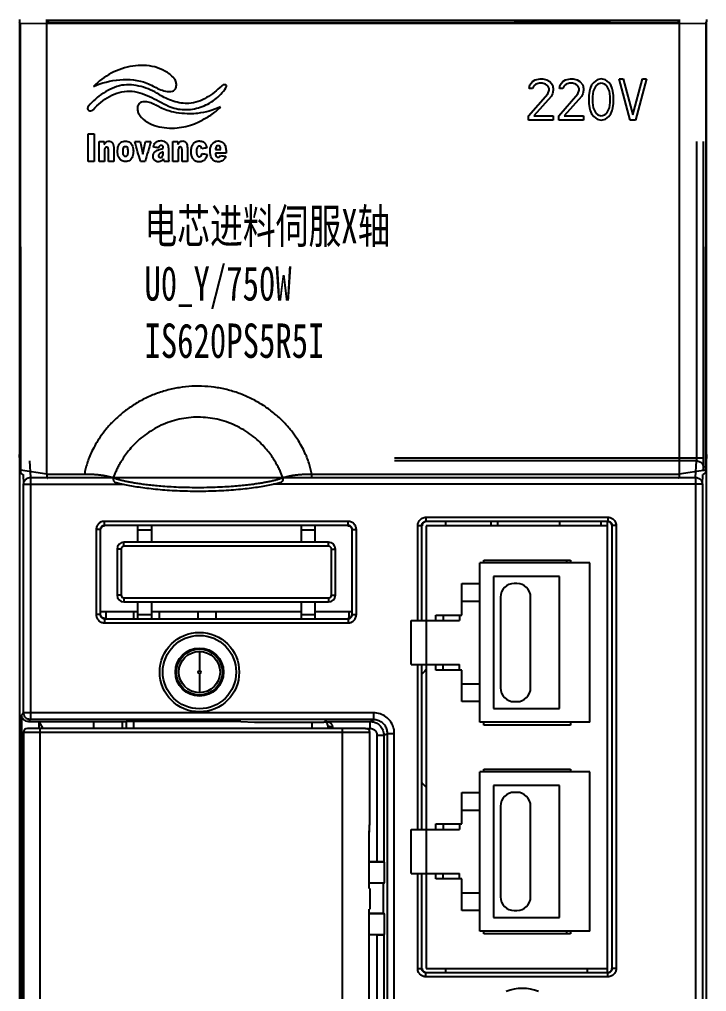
# Model space of a CAD drawing. Header units: millimetres. Extents: x 336 to 12810, y -1577 to 4105.
# Drawn here: x 7452.2 to 7502.2, y 3924.3 to 3995.1 of the extents above; entities that cross this region are included whole.
import ezdxf

# ---------------------------------------------------------------- set-up
doc = ezdxf.new("R2010")
doc.units = ezdxf.units.MM
doc.layers.add('03___PRT_ALL_CURVES', color=7, linetype='Continuous')
doc.layers.add('20_ALL_FEATURES', color=7, linetype='Continuous')
doc.styles.add('宋', font='', dxfattribs={"width": 0.7})
doc.styles.add('样式 8', font='arial.ttf', dxfattribs={"width": 0.6, "height": 2.5})
doc.styles.get('宋').set_extended_font_data('SimSun')

msp = doc.modelspace()

# ---------------------------------------------------------------- linework, layer by layer
at = {"color": 7, "linetype": 'Continuous'}
for p, q in [((7452.167, 3994.873), (7452.167, 3835.978)), ((7452.219, 3994.784), (7452.167, 3994.873)), ((7452.167, 3994.873), (7452.177, 3994.873)), ((7452.177, 3995.052), (7452.177, 3994.873)), ((7452.219, 3994.784), (7452.236, 3962.265)), ((7452.219, 3994.784), (7454.167, 3994.755)), ((7454.167, 3994.827), (7454.167, 3995.051)), ((7500.167, 3994.979), (7454.167, 3994.979)), ((7454.267, 3994.904), (7454.167, 3994.904)), ((7455.167, 3994.813), (7454.167, 3994.827)), ((7454.167, 3961.978), (7454.167, 3994.755)), ((7500.167, 3994.755), (7454.167, 3994.755)), ((7454.267, 3994.904), (7454.267, 3994.826)), ((7499.167, 3994.813), (7455.167, 3994.813)), ((7488.167, 3994.979), (7488.167, 3994.94)), ((7488.167, 3994.94), (7495.167, 3994.94)), ((7495.167, 3994.979), (7495.167, 3994.94)), ((7500.167, 3994.827), (7499.167, 3994.813)), ((7500.131, 3994.904), (7500.052, 3994.826)), ((7500.13, 3994.828), (7500.131, 3994.904)), ((7500.167, 3994.904), (7500.131, 3994.904)), ((7500.167, 3995.052), (7500.167, 3994.827)), ((7500.167, 3994.755), (7502.114, 3994.784)), ((7500.167, 3994.755), (7500.167, 3961.978)), ((7502.114, 3994.784), (7502.097, 3962.265)), ((7502.114, 3994.784), (7502.167, 3994.873)), ((7502.157, 3995.052), (7502.157, 3994.873)), ((7502.167, 3994.873), (7502.157, 3994.873)), ((7502.167, 3835.979), (7502.167, 3994.873)), ((7501.449, 3963.132), (7501.449, 3986.179)), ((7501.948, 3963.132), (7501.948, 3986.179)), ((7452.236, 3962.187), (7452.167, 3963.4)), ((7452.167, 3963.381), (7452.167, 3963.4)), ((7452.236, 3962.187), (7452.167, 3963.381)), ((7502.167, 3963.4), (7502.097, 3962.187)), ((7502.166, 3963.381), (7502.102, 3962.265)), ((7502.167, 3963.4), (7502.166, 3963.381)), ((7452.894, 3962.939), (7452.972, 3961.738)), ((7501.948, 3963.132), (7479.467, 3963.132)), ((7501.439, 3962.939), (7479.467, 3962.939)), ((7501.361, 3961.738), (7501.439, 3962.939)), ((7452.167, 3962.479), (7452.205, 3962.479)), ((7452.205, 3953.479), (7452.205, 3962.479)), ((7454.166, 3961.969), (7452.236, 3962.265)), ((7452.236, 3962.187), (7452.237, 3962.17)), ((7452.427, 3961.951), (7452.472, 3961.255)), ((7454.167, 3961.978), (7456.903, 3961.978)), ((7473.43, 3961.978), (7500.167, 3961.978)), ((7473.43, 3961.978), (7473.43, 3961.678)), ((7502.097, 3962.265), (7500.167, 3961.969)), ((7501.861, 3961.255), (7501.907, 3961.951)), ((7501.922, 3962.182), (7501.939, 3962.456)), ((7502.097, 3962.187), (7502.097, 3962.17)), ((7452.472, 3944.618), (7452.472, 3961.255)), ((7452.472, 3961.255), (7459.679, 3961.255)), ((7452.972, 3961.738), (7452.972, 3944.118)), ((7452.972, 3961.738), (7501.361, 3961.738)), ((7501.861, 3961.255), (7470.655, 3961.255)), ((7501.361, 3961.738), (7501.361, 3836.284)), ((7501.861, 3961.255), (7501.861, 3836.284)), ((7458.351, 3958.244), (7458.351, 3958.544)), ((7476.083, 3958.544), (7458.351, 3958.544)), ((7476.083, 3958.244), (7476.083, 3958.544)), ((7481.75, 3958.845), (7494.983, 3958.845)), ((7481.75, 3958.845), (7481.75, 3958.545)), ((7481.75, 3958.545), (7494.983, 3958.545)), ((7483.167, 3958.545), (7483.167, 3958.229)), ((7486.467, 3958.545), (7486.467, 3958.229)), ((7486.967, 3958.229), (7486.967, 3958.545)), ((7491.467, 3958.545), (7491.467, 3958.229)), ((7494.467, 3958.545), (7494.467, 3958.229)), ((7494.967, 3925.729), (7494.967, 3958.545)), ((7494.983, 3958.845), (7494.983, 3958.545)), ((7457.751, 3957.944), (7457.751, 3951.763)), ((7458.051, 3957.944), (7457.751, 3957.944)), ((7458.051, 3957.944), (7458.051, 3951.763)), ((7458.051, 3957.944), (7458.067, 3957.929)), ((7458.351, 3958.244), (7458.367, 3958.229)), ((7476.083, 3958.244), (7458.351, 3958.244)), ((7460.767, 3958.229), (7460.767, 3957.029)), ((7460.767, 3957.929), (7461.767, 3957.929)), ((7461.767, 3958.229), (7461.767, 3957.029)), ((7472.667, 3958.229), (7472.667, 3957.029)), ((7472.667, 3957.929), (7473.667, 3957.929)), ((7473.667, 3958.229), (7473.667, 3957.029)), ((7476.067, 3958.229), (7476.083, 3958.244)), ((7476.367, 3957.929), (7476.383, 3957.944)), ((7476.383, 3951.763), (7476.383, 3957.944)), ((7476.383, 3957.944), (7476.683, 3957.944)), ((7476.683, 3951.763), (7476.683, 3957.944)), ((7481.15, 3951.329), (7481.15, 3958.245)), ((7481.15, 3958.245), (7481.45, 3958.245)), ((7481.45, 3951.329), (7481.45, 3958.245)), ((7494.967, 3958.229), (7481.767, 3958.229)), ((7481.767, 3958.229), (7481.767, 3951.329)), ((7495.283, 3958.245), (7495.283, 3926.012)), ((7495.583, 3958.245), (7495.283, 3958.245)), ((7495.583, 3958.245), (7495.583, 3926.012)), ((7459.767, 3956.729), (7459.767, 3957.029)), ((7474.667, 3957.029), (7459.767, 3957.029)), ((7474.667, 3956.729), (7474.667, 3957.029)), ((7459.267, 3956.529), (7459.267, 3953.179)), ((7459.567, 3956.529), (7459.267, 3956.529)), ((7459.567, 3956.529), (7459.567, 3953.179)), ((7474.667, 3956.729), (7459.767, 3956.729)), ((7474.867, 3953.179), (7474.867, 3956.529)), ((7474.867, 3956.529), (7475.167, 3956.529)), ((7475.167, 3953.179), (7475.167, 3956.529)), ((7485.967, 3955.729), (7492.267, 3955.729)), ((7485.967, 3955.529), (7485.967, 3955.729)), ((7491.967, 3955.729), (7491.967, 3955.529)), ((7492.267, 3955.729), (7492.267, 3955.529)), ((7493.667, 3955.529), (7485.667, 3955.529)), ((7485.667, 3943.929), (7485.667, 3955.529)), ((7493.667, 3943.929), (7493.667, 3955.529)), ((7491.467, 3954.529), (7486.667, 3954.529)), ((7486.667, 3954.529), (7486.667, 3944.929)), ((7491.467, 3944.929), (7491.467, 3954.529)), ((7452.167, 3953.479), (7452.205, 3953.479)), ((7484.367, 3951.729), (7484.367, 3954.029)), ((7484.367, 3954.029), (7485.667, 3954.029)), ((7488.367, 3954.029), (7488.167, 3954.029)), ((7459.567, 3953.179), (7459.267, 3953.179)), ((7459.767, 3952.979), (7459.767, 3952.679)), ((7459.767, 3952.979), (7474.667, 3952.979)), ((7474.667, 3952.979), (7474.667, 3952.679)), ((7474.867, 3953.179), (7475.167, 3953.179)), ((7487.167, 3953.029), (7487.167, 3946.429)), ((7489.367, 3946.429), (7489.367, 3953.029)), ((7459.767, 3952.679), (7474.667, 3952.679)), ((7460.767, 3952.679), (7460.767, 3951.479)), ((7461.767, 3952.679), (7461.767, 3951.479)), ((7472.667, 3952.679), (7472.667, 3951.479)), ((7473.667, 3952.679), (7473.667, 3951.479)), ((7484.367, 3952.729), (7485.667, 3952.729)), ((7458.051, 3951.763), (7457.751, 3951.763)), ((7458.051, 3951.763), (7458.067, 3951.779)), ((7458.067, 3951.979), (7460.767, 3951.979)), ((7458.351, 3951.463), (7458.367, 3951.479)), ((7458.351, 3951.463), (7458.351, 3951.163)), ((7458.351, 3951.463), (7476.083, 3951.463)), ((7458.467, 3951.479), (7458.467, 3951.979)), ((7460.467, 3951.979), (7460.467, 3951.479)), ((7460.767, 3951.779), (7461.767, 3951.779)), ((7461.767, 3951.979), (7472.667, 3951.979)), ((7462.367, 3951.479), (7462.367, 3951.979)), ((7465.167, 3951.479), (7465.167, 3951.979)), ((7466.467, 3951.979), (7466.467, 3951.479)), ((7472.667, 3951.779), (7473.667, 3951.779)), ((7473.667, 3951.979), (7476.367, 3951.979)), ((7476.083, 3951.463), (7476.067, 3951.479)), ((7476.083, 3951.463), (7476.083, 3951.163)), ((7476.167, 3951.479), (7476.167, 3951.979)), ((7476.383, 3951.763), (7476.367, 3951.779)), ((7476.383, 3951.763), (7476.683, 3951.763)), ((7482.467, 3951.329), (7482.467, 3951.729)), ((7482.467, 3951.729), (7484.367, 3951.729)), ((7482.997, 3951.729), (7482.997, 3951.329)), ((7484.197, 3951.729), (7484.197, 3951.329)), ((7458.351, 3951.163), (7476.083, 3951.163)), ((7480.667, 3951.329), (7484.197, 3951.329)), ((7480.667, 3948.129), (7480.667, 3951.329)), ((7481.79, 3948.129), (7481.79, 3951.329)), ((7465.267, 3949.079), (7465.267, 3947.679)), ((7480.667, 3948.129), (7484.197, 3948.129)), ((7481.15, 3936.129), (7481.15, 3948.129)), ((7481.45, 3936.129), (7481.45, 3948.129)), ((7481.767, 3948.129), (7481.767, 3936.129)), ((7482.467, 3947.729), (7482.467, 3948.129)), ((7482.997, 3947.729), (7482.997, 3948.129)), ((7484.197, 3947.729), (7484.197, 3948.129)), ((7465.267, 3947.479), (7465.267, 3946.079)), ((7484.367, 3947.729), (7482.467, 3947.729)), ((7484.367, 3945.429), (7484.367, 3947.729)), ((7484.367, 3946.729), (7485.667, 3946.729)), ((7485.667, 3945.429), (7484.367, 3945.429)), ((7488.167, 3945.429), (7488.367, 3945.429)), ((7452.472, 3944.618), (7452.333, 3944.478)), ((7452.333, 3938.644), (7452.333, 3944.478)), ((7477.946, 3944.618), (7452.472, 3944.618)), ((7477.946, 3944.118), (7477.946, 3944.618)), ((7486.667, 3944.929), (7491.467, 3944.929)), ((7452.972, 3944.118), (7452.833, 3943.979)), ((7452.833, 3943.979), (7459.662, 3943.979)), ((7477.947, 3944.118), (7452.972, 3944.118)), ((7453.567, 3943.979), (7453.567, 3943.479)), ((7453.567, 3943.979), (7453.879, 3943.479)), ((7457.567, 3943.979), (7457.567, 3943.479)), ((7459.662, 3943.479), (7459.662, 3943.979)), ((7468.267, 3943.975), (7459.944, 3943.975)), ((7459.963, 3943.975), (7459.962, 3943.973)), ((7459.962, 3943.479), (7459.962, 3943.973)), ((7460.467, 3943.975), (7460.467, 3943.479)), ((7468.267, 3943.975), (7469.267, 3943.94)), ((7469.267, 3943.94), (7474.328, 3943.94)), ((7473.467, 3943.479), (7473.467, 3943.94)), ((7474.328, 3943.94), (7474.375, 3943.987)), ((7474.375, 3943.987), (7477.685, 3943.987)), ((7474.628, 3943.64), (7474.662, 3943.674)), ((7474.628, 3943.479), (7474.628, 3943.64)), ((7477.684, 3943.487), (7477.684, 3943.987)), ((7477.685, 3943.987), (7477.947, 3944.118)), ((7493.667, 3943.929), (7485.667, 3943.929)), ((7485.967, 3943.729), (7485.967, 3943.929)), ((7492.267, 3943.729), (7485.967, 3943.729)), ((7492.267, 3943.929), (7492.267, 3943.729)), ((7452.452, 3943.179), (7452.452, 3850.779)), ((7477.652, 3943.179), (7452.452, 3943.179)), ((7477.352, 3943.479), (7452.752, 3943.479)), ((7453.652, 3943.479), (7453.652, 3850.479)), ((7475.652, 3943.479), (7475.652, 3850.479)), ((7477.352, 3943.487), (7477.684, 3943.487)), ((7477.652, 3936.499), (7477.652, 3943.179)), ((7478.184, 3942.987), (7478.184, 3933.771)), ((7478.184, 3942.987), (7478.684, 3942.987)), ((7478.684, 3942.987), (7478.947, 3943.119)), ((7478.684, 3942.987), (7478.684, 3933.763)), ((7478.947, 3850.838), (7478.947, 3943.119)), ((7478.947, 3943.119), (7479.446, 3943.119)), ((7479.446, 3850.838), (7479.446, 3943.119)), ((7485.667, 3928.729), (7485.667, 3940.329)), ((7493.667, 3940.329), (7485.667, 3940.329)), ((7485.967, 3940.529), (7492.267, 3940.529)), ((7485.967, 3940.329), (7485.967, 3940.529)), ((7492.267, 3940.529), (7492.267, 3940.329)), ((7493.667, 3928.729), (7493.667, 3940.329)), ((7486.667, 3939.329), (7486.667, 3929.729)), ((7491.467, 3939.329), (7486.667, 3939.329)), ((7491.467, 3929.729), (7491.467, 3939.329)), ((7452.452, 3938.764), (7452.331, 3938.643)), ((7452.331, 3904.88), (7452.331, 3938.643)), ((7484.367, 3936.529), (7484.367, 3938.829)), ((7484.367, 3938.829), (7485.667, 3938.829)), ((7488.367, 3938.829), (7488.167, 3938.829)), ((7484.367, 3937.529), (7485.667, 3937.529)), ((7487.167, 3937.829), (7487.167, 3931.229)), ((7489.367, 3931.229), (7489.367, 3937.829)), ((7482.467, 3936.129), (7482.467, 3936.529)), ((7482.467, 3936.529), (7484.367, 3936.529)), ((7482.997, 3936.529), (7482.997, 3936.129)), ((7484.197, 3936.529), (7484.197, 3936.129)), ((7477.62, 3931.829), (7477.62, 3935.899)), ((7477.625, 3935.887), (7477.62, 3935.899)), ((7477.625, 3931.829), (7477.625, 3935.887)), ((7480.667, 3932.929), (7480.667, 3936.129)), ((7480.667, 3936.129), (7484.197, 3936.129)), ((7481.79, 3932.929), (7481.79, 3936.129)), ((7478.184, 3933.771), (7477.625, 3933.771)), ((7478.723, 3933.743), (7477.625, 3933.743)), ((7478.684, 3933.763), (7478.723, 3933.743)), ((7478.723, 3932.249), (7478.723, 3933.743)), ((7477.625, 3932.249), (7478.723, 3932.249)), ((7478.667, 3932.221), (7478.723, 3932.249)), ((7480.667, 3932.929), (7484.197, 3932.929)), ((7481.15, 3926.012), (7481.15, 3932.929)), ((7481.45, 3926.012), (7481.45, 3932.929)), ((7481.767, 3932.929), (7481.767, 3926.029)), ((7482.467, 3932.529), (7482.467, 3932.929)), ((7484.367, 3932.529), (7482.467, 3932.529)), ((7482.997, 3932.529), (7482.997, 3932.929)), ((7484.197, 3932.529), (7484.197, 3932.929)), ((7484.367, 3930.229), (7484.367, 3932.529)), ((7477.62, 3931.829), (7477.652, 3931.829)), ((7478.667, 3932.221), (7477.625, 3932.221)), ((7477.652, 3931.829), (7477.652, 3930.329)), ((7478.667, 3930.021), (7478.667, 3932.221)), ((7484.367, 3931.529), (7485.667, 3931.529)), ((7477.62, 3922.258), (7477.62, 3930.329)), ((7477.62, 3930.329), (7477.652, 3930.329)), ((7477.625, 3922.27), (7477.625, 3930.329)), ((7485.667, 3930.229), (7484.367, 3930.229)), ((7488.167, 3930.229), (7488.367, 3930.229)), ((7478.667, 3930.021), (7477.625, 3930.021)), ((7478.723, 3929.993), (7477.625, 3929.993)), ((7478.667, 3930.021), (7478.723, 3929.993)), ((7478.723, 3928.499), (7478.723, 3929.993)), ((7486.667, 3929.729), (7491.467, 3929.729)), ((7493.667, 3928.729), (7485.667, 3928.729)), ((7485.967, 3928.529), (7485.967, 3928.729)), ((7491.967, 3928.729), (7491.967, 3928.529)), ((7492.267, 3928.729), (7492.267, 3928.529)), ((7477.625, 3928.499), (7478.723, 3928.499)), ((7478.184, 3928.471), (7477.625, 3928.471)), ((7478.184, 3928.471), (7478.184, 3889.979)), ((7478.684, 3928.479), (7478.723, 3928.499)), ((7478.684, 3928.479), (7478.684, 3889.979)), ((7492.267, 3928.529), (7485.967, 3928.529)), ((7481.15, 3926.012), (7481.45, 3926.012)), ((7481.767, 3926.029), (7494.967, 3926.029)), ((7483.167, 3926.029), (7483.167, 3925.712)), ((7493.467, 3926.029), (7493.467, 3925.712)), ((7495.583, 3926.012), (7495.283, 3926.012)), ((7481.75, 3925.412), (7481.75, 3925.712)), ((7494.983, 3925.712), (7481.75, 3925.712)), ((7494.983, 3925.412), (7481.75, 3925.412)), ((7494.983, 3925.412), (7494.983, 3925.712))]:
    msp.add_line(p, q, dxfattribs=at)
for radius in [2.89, 2.669, 1.751, 1.672, 1.5, 0.1]:
    msp.add_circle((7465.267, 3947.579), radius, dxfattribs=at)
for centre, radius, start, end in [((7459.767, 3956.529), 0.5, 90, 180), ((7474.667, 3956.529), 0.5, 0, 90), ((7459.767, 3956.529), 0.2, 90, 180), ((7474.667, 3956.529), 0.2, 0, 90), ((7488.167, 3953.029), 1, 90, 180), ((7488.367, 3953.029), 1, 0, 90), ((7459.767, 3953.179), 0.5, 180, 270), ((7459.767, 3953.179), 0.2, 180, 270), ((7474.667, 3953.179), 0.2, 270, 0), ((7474.667, 3953.179), 0.5, 270, 0), ((7485.967, 3943.479), 6, 134.823, 138.97307), ((7488.167, 3946.429), 1, 180, 270), ((7488.367, 3946.429), 1, 270, 0), ((7452.752, 3943.179), 0.3, 90, 180), ((7477.352, 3943.179), 0.3, 0, 90), ((7485.967, 3943.479), 6, 221.02693, 225.177), ((7488.167, 3937.829), 1, 90, 180), ((7488.367, 3937.829), 1, 0, 90), ((7488.167, 3931.229), 1, 180, 270), ((7488.367, 3931.229), 1, 270, 0), ((7488.767, 3921.25), 3.317, 69.31391, 110.69797)]:
    msp.add_arc(centre, radius, start, end, dxfattribs=at)
for points, start_tangent, end_tangent in [([(7473.43, 3961.978), (7473.355, 3962.356), (7473.243, 3962.757), (7473.091, 3963.185), (7472.889, 3963.645), (7472.626, 3964.142), (7472.291, 3964.672), (7471.874, 3965.227), (7471.359, 3965.799), (7470.736, 3966.37), (7470.012, 3966.91), (7469.213, 3967.383), (7468.366, 3967.77), (7467.482, 3968.064), (7466.572, 3968.263), (7465.646, 3968.363), (7464.714, 3968.365), (7463.788, 3968.267), (7462.877, 3968.071), (7461.993, 3967.78), (7461.144, 3967.396), (7460.343, 3966.924), (7459.615, 3966.385), (7458.988, 3965.812), (7458.469, 3965.239), (7458.048, 3964.681), (7457.711, 3964.149), (7457.447, 3963.65), (7457.244, 3963.188), (7457.091, 3962.759), (7456.979, 3962.357), (7456.903, 3961.978)], (-0.158449, 0.987367), (-0.158453, -0.987366)), ([(7471.331, 3961.724), (7471.244, 3961.952), (7471.132, 3962.21), (7470.992, 3962.498), (7470.814, 3962.821), (7470.591, 3963.178), (7470.312, 3963.564), (7469.97, 3963.973), (7469.553, 3964.394), (7469.055, 3964.81), (7468.487, 3965.193), (7467.874, 3965.519), (7467.229, 3965.778), (7466.559, 3965.965), (7465.872, 3966.08), (7465.176, 3966.119), (7464.481, 3966.082), (7463.793, 3965.969), (7463.123, 3965.784), (7462.478, 3965.528), (7461.862, 3965.203), (7461.293, 3964.82), (7460.791, 3964.404), (7460.372, 3963.982), (7460.027, 3963.571), (7459.746, 3963.183), (7459.521, 3962.824), (7459.343, 3962.5), (7459.202, 3962.211), (7459.09, 3961.953), (7459.002, 3961.724)], (-0.336663, 0.941625), (-0.336661, -0.941626)), ([(7501.439, 3962.939), (7501.444, 3962.974), (7501.445, 3962.996), (7501.447, 3963.023), (7501.448, 3963.056), (7501.448, 3963.093), (7501.449, 3963.132)], (0.222501, 0.974932), (-0.000007, 1)), ([(7501.439, 3962.939), (7501.689, 3962.873), (7501.872, 3962.697), (7501.939, 3962.456)], (0.99999, -0.004364), (0.004676, -0.999989)), ([(7501.939, 3962.456), (7501.941, 3962.482), (7501.942, 3962.522), (7501.944, 3962.579), (7501.945, 3962.655), (7501.947, 3962.751), (7501.948, 3962.866), (7501.948, 3962.995), (7501.948, 3963.132)], (0.065022, 0.997884), (-0.000064, 1)), ([(7452.236, 3962.213), (7452.236, 3962.239), (7452.236, 3962.265)], (0.002955, 0.999996), (-0.000522, 1)), ([(7452.236, 3962.187), (7452.236, 3962.213)], (0.004788, 0.999989), (0.002955, 0.999996)), ([(7452.237, 3962.17), (7452.245, 3962.119), (7452.27, 3962.059), (7452.308, 3962.012), (7452.357, 3961.977), (7452.413, 3961.956), (7452.436, 3961.951)], (0.058249, -0.998302), (0.988517, -0.151107)), ([(7454.166, 3961.969), (7454.164, 3961.907), (7454.165, 3961.849), (7454.169, 3961.796), (7454.175, 3961.751), (7454.184, 3961.716), (7454.196, 3961.692), (7454.209, 3961.68), (7454.214, 3961.679)], (-0.064441, -0.997922), (0.992881, -0.119113)), ([(7454.166, 3961.969), (7454.167, 3961.972), (7454.167, 3961.975), (7454.167, 3961.978)], (0.064441, 0.997922), (0, 1)), ([(7456.903, 3961.978), (7457.157, 3961.979), (7457.436, 3961.972), (7457.725, 3961.955), (7458.008, 3961.929), (7458.271, 3961.894), (7458.506, 3961.853), (7458.708, 3961.809), (7458.874, 3961.765), (7459.002, 3961.724)], (0.999877, 0.015698), (0.946467, -0.3228)), ([(7471.331, 3961.724), (7471.46, 3961.765), (7471.626, 3961.809), (7471.828, 3961.854), (7472.064, 3961.895), (7472.327, 3961.929), (7472.609, 3961.955), (7472.898, 3961.972), (7473.176, 3961.979), (7473.43, 3961.978)], (0.946467, 0.322799), (0.999877, -0.015694)), ([(7500.167, 3961.969), (7500.17, 3961.907), (7500.169, 3961.849), (7500.165, 3961.796), (7500.158, 3961.751), (7500.149, 3961.716), (7500.138, 3961.692), (7500.125, 3961.68), (7500.12, 3961.679)], (0.064441, -0.997922), (-0.992805, -0.11974)), ([(7500.167, 3961.978), (7500.167, 3961.975), (7500.167, 3961.972), (7500.167, 3961.969)], (0, -1), (0.064441, -0.997922)), ([(7502.097, 3962.17), (7502.089, 3962.119), (7502.064, 3962.059), (7502.025, 3962.012), (7501.977, 3961.977), (7501.921, 3961.956), (7501.897, 3961.951)], (-0.058406, -0.998293), (-0.988508, -0.15117)), ([(7502.097, 3962.265), (7502.097, 3962.239), (7502.097, 3962.213)], (-0.000522, -1), (0.002955, -0.999996)), ([(7502.097, 3962.213), (7502.097, 3962.187)], (0.002955, -0.999996), (0.004788, -0.999989)), ([(7452.472, 3961.255), (7452.483, 3961.35), (7452.516, 3961.45), (7452.578, 3961.551), (7452.674, 3961.642), (7452.807, 3961.71), (7452.972, 3961.738)], (0.004676, 0.999989), (0.99999, 0.004364)), ([(7459.002, 3961.724), (7458.99, 3961.644), (7458.994, 3961.568), (7459.014, 3961.499), (7459.049, 3961.445), (7459.095, 3961.409), (7459.119, 3961.399)], (-0.245809, -0.969318), (0.95301, -0.30294)), ([(7459.002, 3961.724), (7459.183, 3961.66), (7459.39, 3961.597), (7459.621, 3961.535), (7459.872, 3961.477), (7460.139, 3961.422), (7460.431, 3961.369), (7460.766, 3961.315), (7461.146, 3961.26), (7461.575, 3961.207), (7462.057, 3961.156), (7462.599, 3961.11), (7463.213, 3961.068), (7463.926, 3961.035), (7464.742, 3961.015), (7465.596, 3961.015), (7466.411, 3961.035), (7467.123, 3961.068), (7467.737, 3961.11), (7468.278, 3961.157), (7468.76, 3961.207), (7469.188, 3961.26), (7469.568, 3961.315), (7469.903, 3961.369), (7470.195, 3961.422), (7470.462, 3961.477), (7470.712, 3961.535), (7470.944, 3961.597), (7471.151, 3961.66), (7471.331, 3961.724)], (0.933783, -0.35784), (0.933783, 0.35784)), ([(7459.119, 3961.399), (7459.484, 3961.298), (7459.935, 3961.199), (7460.436, 3961.107), (7460.985, 3961.023), (7461.582, 3960.945), (7462.227, 3960.877), (7462.917, 3960.821), (7463.643, 3960.778), (7464.394, 3960.751), (7465.158, 3960.742), (7465.922, 3960.751), (7466.675, 3960.777), (7467.403, 3960.82), (7468.096, 3960.876), (7468.743, 3960.944), (7469.341, 3961.021), (7469.891, 3961.106), (7470.394, 3961.198), (7470.846, 3961.297), (7471.215, 3961.399)], (0.953081, -0.302715), (0.953092, 0.302681)), ([(7471.331, 3961.724), (7471.344, 3961.644), (7471.339, 3961.568), (7471.319, 3961.499), (7471.285, 3961.445), (7471.238, 3961.409), (7471.215, 3961.399)], (0.245794, -0.969322), (-0.953033, -0.302868)), ([(7501.361, 3961.738), (7501.46, 3961.728), (7501.564, 3961.696), (7501.668, 3961.635), (7501.762, 3961.542), (7501.832, 3961.415), (7501.861, 3961.255)], (0.99999, -0.004364), (0.004676, -0.999989)), ([(7458.351, 3958.544), (7458.278, 3958.54), (7458.199, 3958.525), (7458.114, 3958.496), (7458.027, 3958.449), (7457.941, 3958.382), (7457.864, 3958.295), (7457.803, 3958.189), (7457.764, 3958.07), (7457.751, 3957.944)], (-1, -0.000011), (0.000067, -1)), ([(7476.683, 3957.944), (7476.678, 3958.019), (7476.662, 3958.1), (7476.632, 3958.186), (7476.584, 3958.274), (7476.516, 3958.359), (7476.428, 3958.435), (7476.323, 3958.494), (7476.206, 3958.532), (7476.083, 3958.544)], (0, 1), (-1, 0.00004)), ([(7481.15, 3958.245), (7481.156, 3958.331), (7481.177, 3958.422), (7481.215, 3958.517), (7481.277, 3958.614), (7481.364, 3958.704), (7481.476, 3958.779), (7481.608, 3958.828), (7481.75, 3958.845)], (-0.000012, 1), (1, 0.000049)), ([(7481.45, 3958.245), (7481.453, 3958.288), (7481.463, 3958.333), (7481.483, 3958.381), (7481.513, 3958.429), (7481.557, 3958.475), (7481.613, 3958.512), (7481.679, 3958.537), (7481.75, 3958.545)], (-0.000084, 1), (1, -0.000044)), ([(7481.617, 3958.488), (7481.507, 3958.379), (7481.467, 3958.229)], (-0.867069, -0.498188), (0, -1)), ([(7481.767, 3958.529), (7481.617, 3958.488)], (-1, 0), (-0.867069, -0.498188)), ([(7495.212, 3958.416), (7495.107, 3958.503), (7494.973, 3958.534)], (-0.603787, 0.797146), (-0.999999, -0.001222)), ([(7494.983, 3958.845), (7495.07, 3958.839), (7495.16, 3958.819), (7495.255, 3958.78), (7495.352, 3958.719), (7495.443, 3958.631), (7495.517, 3958.519), (7495.566, 3958.388), (7495.583, 3958.245)], (1, 0.000012), (0.000049, -1)), ([(7494.983, 3958.545), (7495.026, 3958.542), (7495.072, 3958.532), (7495.119, 3958.513), (7495.168, 3958.482), (7495.213, 3958.438), (7495.25, 3958.382), (7495.275, 3958.316), (7495.283, 3958.245)], (1, 0.000084), (-0.000044, -1)), ([(7495.267, 3958.295), (7495.212, 3958.416)], (-0.201059, 0.979579), (-0.603787, 0.797146)), ([(7458.351, 3958.244), (7458.314, 3958.242), (7458.275, 3958.235), (7458.233, 3958.22), (7458.189, 3958.197), (7458.146, 3958.163), (7458.108, 3958.12), (7458.077, 3958.067), (7458.058, 3958.007), (7458.051, 3957.944)], (-1, 0.000297), (0.000348, -1)), ([(7458.067, 3957.929), (7458.107, 3958.079), (7458.217, 3958.188), (7458.367, 3958.229)], (0, 1), (1, 0)), ([(7476.067, 3958.229), (7476.217, 3958.188), (7476.327, 3958.079), (7476.367, 3957.929)], (1, 0), (0, -1)), ([(7476.383, 3957.944), (7476.38, 3957.982), (7476.372, 3958.022), (7476.357, 3958.065), (7476.333, 3958.109), (7476.299, 3958.152), (7476.255, 3958.19), (7476.203, 3958.219), (7476.144, 3958.238), (7476.083, 3958.244)], (0.000305, 1), (-1, -0.000279)), ([(7457.751, 3951.763), (7457.755, 3951.69), (7457.771, 3951.611), (7457.8, 3951.526), (7457.846, 3951.438), (7457.913, 3951.353), (7458, 3951.276), (7458.106, 3951.215), (7458.225, 3951.176), (7458.351, 3951.163)], (0.000011, -1), (1, 0.000067)), ([(7458.051, 3951.763), (7458.053, 3951.726), (7458.061, 3951.687), (7458.075, 3951.644), (7458.099, 3951.601), (7458.132, 3951.558), (7458.176, 3951.519), (7458.229, 3951.489), (7458.288, 3951.469), (7458.351, 3951.463)], (-0.000297, -1), (1, 0.000348)), ([(7458.367, 3951.479), (7458.217, 3951.519), (7458.107, 3951.629), (7458.067, 3951.779)], (-1, 0), (0, 1)), ([(7476.067, 3951.479), (7476.217, 3951.519), (7476.327, 3951.629), (7476.367, 3951.779)], (1, 0), (0, 1)), ([(7476.083, 3951.463), (7476.119, 3951.465), (7476.159, 3951.473), (7476.201, 3951.487), (7476.245, 3951.51), (7476.288, 3951.544), (7476.326, 3951.587), (7476.357, 3951.64), (7476.376, 3951.7), (7476.383, 3951.763)], (1, -0.000297), (-0.000348, 1)), ([(7476.083, 3951.163), (7476.156, 3951.167), (7476.235, 3951.182), (7476.32, 3951.212), (7476.407, 3951.258), (7476.493, 3951.325), (7476.569, 3951.412), (7476.63, 3951.518), (7476.669, 3951.637), (7476.683, 3951.763)], (1, 0.000011), (-0.000067, 1)), ([(7452.833, 3943.979), (7452.641, 3944.017), (7452.479, 3944.125), (7452.371, 3944.287), (7452.333, 3944.478)], (-1, 0), (0, 1)), ([(7452.972, 3944.118), (7452.874, 3944.128), (7452.769, 3944.162), (7452.665, 3944.224), (7452.571, 3944.32), (7452.501, 3944.453), (7452.472, 3944.618)], (-1, 0.000305), (-0.000305, 1)), ([(7479.446, 3943.119), (7479.373, 3943.582), (7479.161, 3944), (7478.829, 3944.331), (7478.411, 3944.544), (7477.946, 3944.618)], (-0.000061, 1), (-1, -0.000066)), ([(7459.662, 3943.979), (7459.783, 3943.978), (7459.882, 3943.977), (7459.944, 3943.975)], (1, 0), (0.998784, -0.04931)), ([(7474.628, 3943.64), (7474.588, 3943.79), (7474.478, 3943.9), (7474.328, 3943.94)], (0, 1), (-1, 0)), ([(7474.962, 3943.604), (7474.959, 3943.643), (7474.949, 3943.684), (7474.932, 3943.725), (7474.906, 3943.766), (7474.872, 3943.806), (7474.828, 3943.845), (7474.774, 3943.882), (7474.711, 3943.916), (7474.639, 3943.944), (7474.558, 3943.966), (7474.47, 3943.981), (7474.375, 3943.987)], (0.00666, 0.999978), (-0.999917, 0.012882)), ([(7474.662, 3943.674), (7474.704, 3943.639), (7474.813, 3943.614), (7474.962, 3943.604)], (0.07253, -0.997366), (0.999992, -0.003962)), ([(7474.662, 3943.487), (7474.662, 3943.582), (7474.662, 3943.674)], (-0.000006, 1), (0.004186, 0.999991)), ([(7474.962, 3943.487), (7474.962, 3943.546), (7474.962, 3943.604)], (0, 1), (0.006701, 0.999978)), ([(7477.685, 3943.987), (7477.806, 3943.98), (7477.93, 3943.956), (7478.056, 3943.915), (7478.184, 3943.853), (7478.31, 3943.767), (7478.43, 3943.653), (7478.535, 3943.511), (7478.616, 3943.348), (7478.667, 3943.17), (7478.684, 3942.987)], (1, -0.000799), (0.000313, -1)), ([(7478.947, 3943.119), (7478.898, 3943.428), (7478.756, 3943.706), (7478.535, 3943.927), (7478.257, 3944.069), (7477.947, 3944.118)], (0.000286, 1), (-1, -0.000321)), ([(7477.684, 3943.487), (7477.745, 3943.483)], (1, -0.000001), (0.992559, -0.121764)), ([(7477.745, 3943.483), (7477.807, 3943.472), (7477.87, 3943.451), (7477.934, 3943.42), (7477.997, 3943.377), (7478.057, 3943.32), (7478.11, 3943.249), (7478.15, 3943.168), (7478.176, 3943.079), (7478.184, 3942.987)], (0.992559, -0.121764), (0.000034, -1)), ([(7477.62, 3935.899), (7477.644, 3936.191), (7477.652, 3936.499)], (0.104868, 0.994486), (0.000126, 1)), ([(7477.626, 3935.899), (7477.636, 3936.025), (7477.65, 3936.326), (7477.652, 3936.499)], (0.085413, 0.996346), (0.000108, 1)), ([(7477.625, 3935.885), (7477.626, 3935.899)], (0.087397, 0.996174), (0.085413, 0.996346)), ([(7478.684, 3933.763), (7478.641, 3933.766), (7478.531, 3933.769), (7478.371, 3933.77), (7478.184, 3933.771)], (-0.894482, 0.447105), (-1, 0)), ([(7478.184, 3928.471), (7478.371, 3928.472), (7478.531, 3928.474), (7478.641, 3928.476), (7478.684, 3928.479)], (1, 0), (0.894482, 0.447105)), ([(7481.75, 3925.412), (7481.664, 3925.418), (7481.574, 3925.439), (7481.478, 3925.477), (7481.382, 3925.538), (7481.291, 3925.626), (7481.216, 3925.738), (7481.167, 3925.87), (7481.15, 3926.012)], (-1, -0.000012), (-0.000049, 1)), ([(7481.75, 3925.712), (7481.707, 3925.715), (7481.662, 3925.725), (7481.614, 3925.744), (7481.566, 3925.775), (7481.521, 3925.819), (7481.483, 3925.875), (7481.459, 3925.941), (7481.45, 3926.012)], (-1, -0.000084), (0.000044, 1)), ([(7481.467, 3926.029), (7481.507, 3925.879)], (0, -1), (0.498188, -0.867069)), ([(7481.507, 3925.879), (7481.617, 3925.769), (7481.767, 3925.729)], (0.498188, -0.867069), (1, 0)), ([(7494.966, 3925.721), (7495.123, 3925.763), (7495.233, 3925.872), (7495.273, 3926.022)], (1, 0), (0, 1)), ([(7495.583, 3926.012), (7495.577, 3925.926), (7495.557, 3925.835), (7495.518, 3925.74), (7495.457, 3925.644), (7495.37, 3925.553), (7495.257, 3925.478), (7495.126, 3925.429), (7494.983, 3925.412)], (0.000012, -1), (-1, -0.000049)), ([(7495.283, 3926.012), (7495.28, 3925.969), (7495.27, 3925.924), (7495.251, 3925.876), (7495.22, 3925.828), (7495.177, 3925.782), (7495.12, 3925.745), (7495.055, 3925.721), (7494.983, 3925.712)], (0.000084, -1), (-1, 0.000044))]:
    msp.add_spline(points, degree=3, dxfattribs=dict(at, start_tangent=start_tangent, end_tangent=end_tangent))
at = {"layer": '03___PRT_ALL_CURVES', "color": 7, "linetype": 'Continuous'}
for p, q in [((7489.255, 3990.027), (7489.305, 3990.283)), ((7489.305, 3990.283), (7489.505, 3990.538)), ((7489.505, 3990.538), (7489.705, 3990.666)), ((7489.755, 3990.347), (7489.605, 3990.219)), ((7489.705, 3990.666), (7490.055, 3990.729)), ((7490.005, 3990.41), (7489.755, 3990.347)), ((7490.205, 3990.41), (7490.005, 3990.41)), ((7490.055, 3990.729), (7490.255, 3990.729)), ((7490.455, 3990.347), (7490.205, 3990.41)), ((7490.255, 3990.729), (7490.555, 3990.666)), ((7490.605, 3990.219), (7490.455, 3990.347)), ((7490.555, 3990.666), (7490.755, 3990.538)), ((7490.755, 3990.538), (7490.955, 3990.283)), ((7490.955, 3990.283), (7491.005, 3990.027)), ((7491.455, 3990.027), (7491.505, 3990.283)), ((7491.505, 3990.283), (7491.705, 3990.538)), ((7491.705, 3990.538), (7491.905, 3990.666)), ((7491.955, 3990.347), (7491.805, 3990.219)), ((7491.905, 3990.666), (7492.255, 3990.729)), ((7492.205, 3990.41), (7491.955, 3990.347)), ((7492.405, 3990.41), (7492.205, 3990.41)), ((7492.255, 3990.729), (7492.455, 3990.729)), ((7492.655, 3990.347), (7492.405, 3990.41)), ((7492.455, 3990.729), (7492.755, 3990.666)), ((7492.805, 3990.219), (7492.655, 3990.347)), ((7492.755, 3990.666), (7492.955, 3990.538)), ((7492.955, 3990.538), (7493.155, 3990.283)), ((7493.155, 3990.283), (7493.205, 3990.027)), ((7493.805, 3990.283), (7493.705, 3990.027)), ((7493.955, 3990.474), (7493.805, 3990.283)), ((7494.205, 3990.666), (7493.955, 3990.474)), ((7494.255, 3990.347), (7494.105, 3990.219)), ((7494.505, 3990.729), (7494.205, 3990.666)), ((7494.505, 3990.41), (7494.255, 3990.347)), ((7494.805, 3990.666), (7494.505, 3990.729)), ((7494.755, 3990.347), (7494.505, 3990.41)), ((7494.905, 3990.219), (7494.755, 3990.347)), ((7495.055, 3990.474), (7494.805, 3990.666)), ((7495.205, 3990.283), (7495.055, 3990.474)), ((7495.305, 3990.027), (7495.205, 3990.283)), ((7496.605, 3987.729), (7495.805, 3990.729)), ((7495.805, 3990.729), (7496.105, 3990.729)), ((7496.105, 3990.729), (7496.805, 3988.112)), ((7496.805, 3988.112), (7497.505, 3990.729)), ((7497.805, 3990.729), (7497.005, 3987.729)), ((7497.505, 3990.729), (7497.805, 3990.729)), ((7489.205, 3988.049), (7490.605, 3989.644)), ((7489.505, 3990.027), (7489.255, 3990.027)), ((7489.605, 3990.219), (7489.505, 3990.027)), ((7490.705, 3990.027), (7490.605, 3990.219)), ((7490.605, 3989.644), (7490.705, 3989.9)), ((7490.705, 3989.9), (7490.705, 3990.027)), ((7490.955, 3989.644), (7490.855, 3989.453)), ((7491.005, 3989.9), (7490.955, 3989.644)), ((7491.005, 3990.027), (7491.005, 3989.9)), ((7491.405, 3988.049), (7492.805, 3989.644)), ((7491.705, 3990.027), (7491.455, 3990.027)), ((7491.805, 3990.219), (7491.705, 3990.027)), ((7492.905, 3990.027), (7492.805, 3990.219)), ((7492.805, 3989.644), (7492.905, 3989.9)), ((7492.905, 3989.9), (7492.905, 3990.027)), ((7493.155, 3989.644), (7493.055, 3989.453)), ((7493.205, 3989.9), (7493.155, 3989.644)), ((7493.205, 3990.027), (7493.205, 3989.9)), ((7493.655, 3989.836), (7493.605, 3989.517)), ((7493.605, 3989.517), (7493.605, 3988.942)), ((7493.705, 3990.027), (7493.655, 3989.836)), ((7493.905, 3989.836), (7493.855, 3989.453)), ((7494.105, 3990.219), (7493.905, 3989.836)), ((7495.105, 3989.836), (7494.905, 3990.219)), ((7495.155, 3989.453), (7495.105, 3989.836)), ((7495.355, 3989.836), (7495.305, 3990.027)), ((7495.405, 3989.517), (7495.355, 3989.836)), ((7495.405, 3988.942), (7495.405, 3989.517)), ((7490.855, 3989.453), (7489.605, 3988.049)), ((7493.055, 3989.453), (7491.805, 3988.049)), ((7493.605, 3988.942), (7493.655, 3988.623)), ((7493.855, 3989.453), (7493.855, 3989.006)), ((7493.855, 3989.006), (7493.905, 3988.623)), ((7495.105, 3988.623), (7495.155, 3989.006)), ((7495.155, 3989.006), (7495.155, 3989.453)), ((7495.355, 3988.623), (7495.405, 3988.942)), ((7493.655, 3988.623), (7493.705, 3988.432)), ((7493.705, 3988.432), (7493.805, 3988.176)), ((7493.805, 3988.176), (7493.955, 3987.985)), ((7493.905, 3988.623), (7494.105, 3988.24)), ((7494.105, 3988.24), (7494.255, 3988.112)), ((7494.255, 3988.112), (7494.505, 3988.049)), ((7494.505, 3988.049), (7494.755, 3988.112)), ((7494.755, 3988.112), (7494.905, 3988.24)), ((7494.905, 3988.24), (7495.105, 3988.623)), ((7495.055, 3987.985), (7495.205, 3988.176)), ((7495.205, 3988.176), (7495.305, 3988.432)), ((7495.305, 3988.432), (7495.355, 3988.623)), ((7489.205, 3987.729), (7489.205, 3988.049)), ((7491.005, 3987.729), (7489.205, 3987.729)), ((7489.605, 3988.049), (7491.005, 3988.049)), ((7491.005, 3988.049), (7491.005, 3987.729)), ((7491.405, 3987.729), (7491.405, 3988.049)), ((7493.205, 3987.729), (7491.405, 3987.729)), ((7491.805, 3988.049), (7493.205, 3988.049)), ((7493.205, 3988.049), (7493.205, 3987.729)), ((7493.955, 3987.985), (7494.205, 3987.793)), ((7494.205, 3987.793), (7494.505, 3987.729)), ((7494.505, 3987.729), (7494.805, 3987.793)), ((7494.805, 3987.793), (7495.055, 3987.985)), ((7497.005, 3987.729), (7496.605, 3987.729))]:
    msp.add_line(p, q, dxfattribs=at)
at = {"layer": '20_ALL_FEATURES', "color": 7, "linetype": 'Continuous'}
for points, start_tangent, end_tangent in [([(7463.418, 3990.791, 48.994), (7462.755, 3991.294, 49.008), (7462.015, 3991.594, 49.017), (7460.416, 3991.66, 49.019), (7458.85, 3991.137, 49.004), (7457.547, 3990.173, 48.975)], (-0.709681, 0.704213, 0.020901), (-0.69443, -0.719243, -0.021347)), ([(7459.612, 3990.259, 48.978), (7458.278, 3989.698, 48.961), (7457.186, 3988.745, 48.933)], (-0.974455, -0.224484, -0.006663), (-0.643609, -0.765018, -0.022705)), ([(7457.547, 3990.173, 48.975), (7459.468, 3990.661, 48.99), (7461.436, 3990.42, 48.982), (7461.89, 3990.205, 48.976), (7462.338, 3989.984, 48.97), (7462.802, 3989.833, 48.965), (7463.299, 3989.823, 48.965)], (0.907304, 0.42029, 0.012474), (0.986774, 0.162031, 0.004809)), ([(7462.321, 3989.605, 48.958), (7461.018, 3990.165, 48.975), (7460.322, 3990.288, 48.979), (7459.612, 3990.259, 48.978)], (-0.867538, 0.497152, 0.014755), (-0.986865, -0.161475, -0.004792)), ([(7463.299, 3989.823, 48.965), (7463.426, 3989.899, 48.967), (7463.514, 3990.003, 48.97), (7463.587, 3990.263, 48.978), (7463.546, 3990.545, 48.986), (7463.418, 3990.791, 48.994)], (0.925982, 0.377402, 0.011201), (-0.614554, 0.788528, 0.023403)), ([(7467.187, 3990.08, 48.972), (7467.231, 3990.17, 48.975), (7467.234, 3990.236, 48.977), (7467.203, 3990.278, 48.978), (7467.148, 3990.299, 48.979), (7467.079, 3990.301, 48.979), (7467.002, 3990.285, 48.978), (7466.866, 3990.208, 48.976)], (0.545673, 0.837629, 0.02486), (-0.72364, -0.689874, -0.020475)), ([(7457.532, 3988.488, 48.925), (7458.08, 3989.016, 48.941), (7458.725, 3989.448, 48.954), (7459.435, 3989.738, 48.962), (7460.172, 3989.838, 48.965), (7461.63, 3989.449, 48.954), (7463.007, 3988.752, 48.933)], (0.655413, 0.754938, 0.022406), (0.900227, -0.435229, -0.012917)), ([(7464.504, 3988.937, 48.938), (7463.363, 3989.102, 48.943), (7462.321, 3989.605, 48.958)], (-0.999078, -0.042916, -0.001274), (-0.839082, 0.543766, 0.016139)), ([(7463.007, 3988.752, 48.933), (7464.161, 3988.491, 48.925), (7465.327, 3988.668, 48.93), (7466.377, 3989.219, 48.947), (7467.187, 3990.08, 48.972)], (0.910828, -0.412604, -0.012246), (0.545673, 0.837629, 0.02486)), ([(7466.866, 3990.208, 48.976), (7465.789, 3989.367, 48.951), (7465.172, 3989.079, 48.943), (7464.504, 3988.937, 48.938)], (-0.72364, -0.689874, -0.020475), (-0.997096, -0.076127, -0.002259)), ([(7461.037, 3989.035, 48.941), (7460.821, 3988.852, 48.936), (7460.748, 3988.593, 48.928), (7460.79, 3988.313, 48.92), (7460.917, 3988.067, 48.913)], (-0.920511, -0.390544, -0.011591), (0.606604, -0.794654, -0.023585)), ([(7462.557, 3988.581, 48.928), (7461.823, 3988.94, 48.939), (7461.437, 3989.047, 48.942), (7461.037, 3989.035, 48.941)], (-0.89622, 0.443414, 0.01316), (-0.976807, -0.214029, -0.006352)), ([(7457.186, 3988.745, 48.933), (7457.125, 3988.569, 48.928), (7457.205, 3988.436, 48.924), (7457.362, 3988.394, 48.922), (7457.532, 3988.488, 48.925)], (-0.643609, -0.765018, -0.022705), (0.655413, 0.754938, 0.022406)), ([(7464.561, 3988.193, 48.916), (7463.036, 3988.393, 48.922), (7462.557, 3988.581, 48.928)], (-0.999998, 0.00219, 0.000065), (-0.899181, 0.437385, 0.012981)), ([(7466.789, 3988.685, 48.931), (7465.135, 3988.219, 48.917), (7464.561, 3988.193, 48.916)], (-0.913157, -0.407428, -0.012092), (-0.999716, 0.023814, 0.000707)), ([(7465.306, 3987.65, 48.9), (7466.099, 3988.098, 48.914), (7466.789, 3988.685, 48.931)], (0.879947, 0.474863, 0.014094), (0.641014, 0.767191, 0.02277)), ([(7460.917, 3988.067, 48.913), (7461.482, 3987.584, 48.898), (7462.159, 3987.293, 48.89), (7462.895, 3987.163, 48.886), (7463.637, 3987.165, 48.886)], (0.640583, -0.767551, -0.02278), (0.996649, 0.081765, 0.002427)), ([(7463.637, 3987.165, 48.886), (7464.912, 3987.461, 48.895), (7465.306, 3987.65, 48.9)], (0.9953, 0.0968, 0.002873), (0.871745, 0.489745, 0.014535)), ([(7457.167, 3984.729, 48.814), (7457.167, 3986.729, 48.873)], (0, 0.99956, 0.029666), (0, 0.99956, 0.029666)), ([(7457.167, 3986.729, 48.873), (7457.595, 3986.729, 48.873)], (1, 0), (1, 0)), ([(7457.595, 3986.729, 48.873), (7457.595, 3984.729, 48.814)], (0, -0.99956, -0.029666), (0, -0.99956, -0.029666)), ([(7457.97, 3984.729, 48.814), (7457.97, 3986.178, 48.857)], (0, 0.99956, 0.029666), (0, 0.99956, 0.029666)), ([(7457.97, 3986.178, 48.857), (7458.328, 3986.178, 48.857)], (1, 0), (1, 0)), ([(7458.328, 3985.943, 48.85), (7458.447, 3986.107, 48.854), (7458.618, 3986.205, 48.857), (7458.808, 3986.176, 48.857), (7458.957, 3986.045, 48.853), (7459.018, 3985.854, 48.847), (7459.03, 3985.651, 48.841)], (0.44599, 0.894644, 0.026552), (0.042716, -0.998648, -0.029639)), ([(7458.328, 3986.178, 48.857), (7458.328, 3985.943, 48.85)], (0, -0.99956, -0.029666), (0, -0.99956, -0.029666)), ([(7459.306, 3985.45, 48.835), (7459.36, 3985.82, 48.846), (7459.436, 3985.976, 48.851), (7459.551, 3986.095, 48.854), (7459.881, 3986.196, 48.857), (7460.21, 3986.102, 48.854), (7460.325, 3985.985, 48.851), (7460.401, 3985.83, 48.846), (7460.457, 3985.459, 48.835)], (-0.0042, 0.999551, 0.029666), (0.003289, -0.999554, -0.029666)), ([(7460.556, 3986.178, 48.857), (7460.956, 3986.178, 48.857)], (1, 0), (1, 0)), ([(7460.973, 3984.729, 48.814), (7460.556, 3986.178, 48.857)], (-0.276553, 0.960576, 0.028509), (-0.276553, 0.960576, 0.028509)), ([(7460.956, 3986.178, 48.857), (7461.15, 3985.26, 48.829)], (0.207229, -0.977862, -0.029022), (0.207229, -0.977862, -0.029022)), ([(7461.15, 3985.26, 48.829), (7461.351, 3986.178, 48.857)], (0.213843, 0.976438, 0.02898), (0.213843, 0.976438, 0.02898)), ([(7461.739, 3986.178, 48.857), (7461.313, 3984.729, 48.814)], (-0.281868, -0.959031, -0.028463), (-0.281868, -0.959031, -0.028463)), ([(7461.351, 3986.178, 48.857), (7461.739, 3986.178, 48.857)], (1, 0), (1, 0)), ([(7461.928, 3985.765, 48.844), (7461.98, 3985.975, 48.851), (7462.105, 3986.125, 48.855), (7462.277, 3986.212, 48.858), (7462.473, 3986.236, 48.858), (7462.838, 3986.09, 48.854), (7462.958, 3985.917, 48.849), (7463.003, 3985.678, 48.842)], (0.034094, 0.998979, 0.029649), (0, -0.99956, -0.029666)), ([(7463.327, 3986.178, 48.857), (7463.685, 3986.178, 48.857)], (1, 0), (1, 0)), ([(7463.327, 3984.729, 48.814), (7463.327, 3986.178, 48.857)], (0, 0.99956, 0.029666), (0, 0.99956, 0.029666)), ([(7463.685, 3985.943, 48.85), (7463.766, 3986.066, 48.853), (7463.806, 3986.113, 48.855), (7463.847, 3986.149, 48.856), (7463.891, 3986.176, 48.857), (7463.938, 3986.196, 48.857), (7464.047, 3986.211, 48.858)], (0.484719, 0.874285, 0.025948), (1, 0)), ([(7463.685, 3986.178, 48.857), (7463.685, 3985.943, 48.85)], (0, -0.99956, -0.029666), (0, -0.99956, -0.029666)), ([(7464.047, 3986.211, 48.858), (7464.189, 3986.177, 48.857), (7464.297, 3986.074, 48.853)], (1, 0), (0.550527, -0.83445, -0.024766)), ([(7464.297, 3986.074, 48.853), (7464.364, 3985.9, 48.848), (7464.387, 3985.651, 48.841)], (0.548821, -0.835572, -0.024799), (0, -0.99956, -0.029666)), ([(7464.717, 3985.82, 48.846), (7464.738, 3985.873, 48.848), (7464.822, 3986.015, 48.852)], (0.334261, 0.942066, 0.02796), (0.612946, 0.789777, 0.02344)), ([(7464.822, 3986.015, 48.852), (7464.89, 3986.091, 48.854), (7464.925, 3986.12, 48.855), (7464.96, 3986.144, 48.856), (7465.02, 3986.174, 48.856), (7465.088, 3986.194, 48.857), (7465.164, 3986.207, 48.857), (7465.205, 3986.21, 48.858), (7465.248, 3986.211, 48.858), (7465.307, 3986.209, 48.858), (7465.363, 3986.203, 48.857), (7465.464, 3986.179, 48.857), (7465.55, 3986.14, 48.855), (7465.622, 3986.084, 48.854)], (0.612139, 0.790402, 0.023459), (0.711957, -0.701914, -0.020832)), ([(7465.622, 3986.084, 48.854), (7465.682, 3986.013, 48.852), (7465.803, 3985.713, 48.843)], (0.712802, -0.701057, -0.020807), (0.206721, -0.977969, -0.029025)), ([(7466.088, 3985.797, 48.845), (7466.148, 3985.926, 48.849), (7466.617, 3986.216, 48.858), (7466.891, 3986.143, 48.856), (7467.098, 3985.943, 48.85), (7467.186, 3985.67, 48.842), (7467.205, 3985.379, 48.833)], (0.32361, 0.945774, 0.02807), (0.029423, -0.999127, -0.029653)), ([(7458.644, 3985.526, 48.837), (7458.643, 3985.62, 48.84), (7458.616, 3985.708, 48.843), (7458.544, 3985.762, 48.844), (7458.46, 3985.764, 48.844), (7458.4, 3985.703, 48.842), (7458.368, 3985.61, 48.84), (7458.355, 3985.425, 48.834)], (0, 0.99956, 0.029666), (0, -0.99956, -0.029666)), ([(7458.355, 3985.425, 48.834), (7458.355, 3984.729, 48.814)], (0, -0.99956, -0.029666), (0, -0.99956, -0.029666)), ([(7458.644, 3984.729, 48.814), (7458.644, 3985.526, 48.837)], (0, 0.99956, 0.029666), (0, 0.99956, 0.029666)), ([(7459.03, 3985.651, 48.841), (7459.03, 3984.729, 48.814)], (0, -0.99956, -0.029666), (0, -0.99956, -0.029666)), ([(7460.457, 3985.459, 48.835), (7460.404, 3985.088, 48.824), (7460.329, 3984.932, 48.82), (7460.215, 3984.813, 48.816), (7459.886, 3984.713, 48.813), (7459.556, 3984.807, 48.816), (7459.44, 3984.925, 48.819), (7459.363, 3985.08, 48.824), (7459.306, 3985.45, 48.835)], (0.003289, -0.999554, -0.029666), (-0.0042, 0.999551, 0.029666)), ([(7459.691, 3985.451, 48.835), (7459.699, 3985.279, 48.83), (7459.754, 3985.151, 48.826), (7459.881, 3985.104, 48.825), (7460.008, 3985.148, 48.826), (7460.064, 3985.276, 48.83), (7460.071, 3985.387, 48.833)], (-0.002632, -0.999556, -0.029666), (0.007728, 0.99953, 0.029665)), ([(7460.071, 3985.387, 48.833), (7460.071, 3985.449, 48.835), (7460.064, 3985.622, 48.84), (7460.01, 3985.75, 48.844), (7459.883, 3985.796, 48.845), (7459.756, 3985.752, 48.844), (7459.699, 3985.624, 48.84), (7459.691, 3985.451, 48.835)], (0.007728, 0.99953, 0.029665), (-0.002632, -0.999556, -0.029666)), ([(7462.649, 3984.907, 48.819), (7462.301, 3984.694, 48.813), (7462.102, 3984.74, 48.814), (7461.951, 3984.882, 48.818), (7461.89, 3985.084, 48.824), (7461.925, 3985.29, 48.83), (7461.962, 3985.354, 48.832)], (-0.540513, -0.840965, -0.024959), (0.571939, 0.819935, 0.024335)), ([(7462.294, 3985.709, 48.843), (7462.237, 3985.718, 48.843), (7461.928, 3985.765, 48.844)], (-0.988597, 0.150517, 0.004467), (-0.988597, 0.150517, 0.004467)), ([(7461.962, 3985.354, 48.832), (7462.05, 3985.45, 48.835), (7462.232, 3985.552, 48.838), (7462.627, 3985.697, 48.842)], (0.571939, 0.819935, 0.024335), (0.828026, 0.560443, 0.016634)), ([(7462.627, 3985.417, 48.834), (7462.422, 3985.329, 48.831), (7462.283, 3985.17, 48.827), (7462.313, 3985.066, 48.824), (7462.397, 3985.004, 48.822), (7462.464, 3985.012, 48.822)], (-0.855315, -0.51788, -0.01537), (0.93821, 0.345915, 0.010267)), ([(7462.298, 3985.753, 48.844), (7462.294, 3985.709, 48.843)], (-0.226212, -0.973649, -0.028897), (0.046429, -0.998482, -0.029634)), ([(7462.627, 3985.697, 48.842), (7462.632, 3985.782, 48.845), (7462.602, 3985.841, 48.847), (7462.482, 3985.884, 48.848), (7462.413, 3985.871, 48.847), (7462.352, 3985.837, 48.846), (7462.308, 3985.782, 48.845), (7462.298, 3985.753, 48.844)], (0.245556, 0.968956, 0.028758), (-0.226212, -0.973649, -0.028897)), ([(7462.464, 3985.012, 48.822), (7462.499, 3985.028, 48.822), (7462.582, 3985.112, 48.825), (7462.619, 3985.217, 48.828), (7462.627, 3985.328, 48.831)], (0.93821, 0.345915, 0.010267), (0.013515, 0.999469, 0.029664)), ([(7462.627, 3985.328, 48.831), (7462.627, 3985.417, 48.834)], (0, 0.99956, 0.029666), (0, 0.99956, 0.029666)), ([(7463.003, 3985.678, 48.842), (7463.003, 3985.038, 48.823)], (0, -0.99956, -0.029666), (0, -0.99956, -0.029666)), ([(7463.755, 3985.699, 48.842), (7463.722, 3985.593, 48.839), (7463.711, 3985.425, 48.834)], (-0.495771, -0.868071, -0.025764), (0, -0.99956, -0.029666)), ([(7463.711, 3985.425, 48.834), (7463.711, 3984.729, 48.814)], (0, -0.99956, -0.029666), (0, -0.99956, -0.029666)), ([(7464.001, 3985.526, 48.837), (7463.992, 3985.643, 48.841), (7463.981, 3985.686, 48.842), (7463.966, 3985.719, 48.843), (7463.947, 3985.744, 48.844), (7463.924, 3985.762, 48.844), (7463.898, 3985.772, 48.845), (7463.868, 3985.776, 48.845), (7463.835, 3985.771, 48.845), (7463.805, 3985.757, 48.844), (7463.755, 3985.699, 48.842)], (0, 0.99956, 0.029666), (-0.491563, -0.870459, -0.025835)), ([(7464.001, 3984.729, 48.814), (7464.001, 3985.526, 48.837)], (0, 0.99956, 0.029666), (0, 0.99956, 0.029666)), ([(7464.387, 3985.651, 48.841), (7464.387, 3984.729, 48.814)], (0, -0.99956, -0.029666), (0, -0.99956, -0.029666)), ([(7464.707, 3985.103, 48.825), (7464.688, 3985.173, 48.827), (7464.675, 3985.254, 48.829), (7464.667, 3985.345, 48.832), (7464.665, 3985.395, 48.833), (7464.664, 3985.447, 48.835), (7464.665, 3985.502, 48.837), (7464.667, 3985.554, 48.838), (7464.677, 3985.652, 48.841), (7464.694, 3985.74, 48.844), (7464.717, 3985.82, 48.846)], (-0.318454, 0.947521, 0.028122), (0.336156, 0.941392, 0.02794)), ([(7465.259, 3985.83, 48.846), (7465.173, 3985.806, 48.846), (7465.137, 3985.775, 48.845), (7465.105, 3985.732, 48.843), (7465.061, 3985.607, 48.84), (7465.046, 3985.432, 48.834)], (-1, 0), (0, -0.99956, -0.029666)), ([(7465.046, 3985.432, 48.834), (7465.05, 3985.348, 48.832), (7465.104, 3985.161, 48.826)], (0, -0.99956, -0.029666), (0.532514, -0.846048, -0.02511)), ([(7465.104, 3985.161, 48.826), (7465.171, 3985.091, 48.824), (7465.21, 3985.074, 48.824), (7465.254, 3985.068, 48.824), (7465.29, 3985.072, 48.824), (7465.323, 3985.082, 48.824), (7465.38, 3985.124, 48.825), (7465.425, 3985.195, 48.827), (7465.457, 3985.296, 48.83)], (0.53236, -0.846145, -0.025113), (0.214958, 0.976193, 0.028973)), ([(7465.441, 3985.644, 48.841), (7465.38, 3985.783, 48.845), (7465.327, 3985.819, 48.846), (7465.259, 3985.83, 48.846)], (-0.17892, 0.983431, 0.029188), (-1, 0)), ([(7465.803, 3985.713, 48.843), (7465.441, 3985.644, 48.841)], (-0.982039, -0.188593, -0.005597), (-0.982039, -0.188593, -0.005597)), ([(7465.457, 3985.296, 48.83), (7465.822, 3985.236, 48.829)], (0.986706, -0.162442, -0.004821), (0.986706, -0.162442, -0.004821)), ([(7467.184, 3985.105, 48.825), (7467.036, 3984.859, 48.817), (7466.792, 3984.716, 48.813), (7466.503, 3984.708, 48.813), (7466.251, 3984.832, 48.817), (7466.047, 3985.363, 48.832), (7466.054, 3985.66, 48.841), (7466.088, 3985.797, 48.845)], (-0.283787, -0.958465, -0.028447), (0.32361, 0.945774, 0.02807)), ([(7466.435, 3985.316, 48.831), (7466.465, 3985.161, 48.826), (7466.555, 3985.043, 48.823), (7466.701, 3985.044, 48.823), (7466.805, 3985.155, 48.826)], (0.044522, -0.998569, -0.029637), (0.275372, 0.960915, 0.028519)), ([(7467.205, 3985.316, 48.831), (7466.435, 3985.316, 48.831)], (-1, 0), (-1, 0)), ([(7466.815, 3985.582, 48.839), (7466.797, 3985.714, 48.843), (7466.742, 3985.829, 48.846), (7466.629, 3985.87, 48.847), (7466.514, 3985.827, 48.846), (7466.456, 3985.714, 48.843), (7466.436, 3985.582, 48.839)], (-0.113372, 0.993115, 0.029475), (-0.098388, -0.99471, -0.029522)), ([(7466.436, 3985.582, 48.839), (7466.815, 3985.582, 48.839)], (1, 0), (1, 0)), ([(7467.205, 3985.379, 48.833), (7467.205, 3985.316, 48.831)], (0, -0.99956, -0.029666), (0, -0.99956, -0.029666)), ([(7457.595, 3984.729, 48.814), (7457.167, 3984.729, 48.814)], (-1, 0), (-1, 0)), ([(7458.355, 3984.729, 48.814), (7457.97, 3984.729, 48.814)], (-1, 0), (-1, 0)), ([(7459.03, 3984.729, 48.814), (7458.644, 3984.729, 48.814)], (-1, 0), (-1, 0)), ([(7461.313, 3984.729, 48.814), (7460.973, 3984.729, 48.814)], (-1, 0), (-1, 0)), ([(7462.691, 3984.729, 48.814), (7462.649, 3984.907, 48.819)], (-0.399526, 0.916318, 0.027196), (-0.078638, 0.996464, 0.029574)), ([(7463.051, 3984.729, 48.814), (7462.691, 3984.729, 48.814)], (-1, 0), (-1, 0)), ([(7463.003, 3985.038, 48.823), (7463.005, 3984.947, 48.82), (7463.008, 3984.909, 48.819), (7463.012, 3984.878, 48.818), (7463.018, 3984.847, 48.817), (7463.026, 3984.812, 48.816), (7463.051, 3984.729, 48.814)], (0, -0.99956, -0.029666), (0.320128, -0.946957, -0.028105)), ([(7463.711, 3984.729, 48.814), (7463.327, 3984.729, 48.814)], (-1, 0), (-1, 0)), ([(7464.387, 3984.729, 48.814), (7464.001, 3984.729, 48.814)], (-1, 0), (-1, 0)), ([(7465.275, 3984.695, 48.813), (7465.129, 3984.706, 48.813), (7465.066, 3984.72, 48.813), (7465.01, 3984.738, 48.814), (7464.959, 3984.763, 48.815), (7464.911, 3984.795, 48.816), (7464.867, 3984.833, 48.817), (7464.827, 3984.878, 48.818), (7464.759, 3984.982, 48.821), (7464.707, 3985.103, 48.825)], (-1, 0), (-0.314173, 0.948948, 0.028164)), ([(7465.547, 3984.762, 48.815), (7465.49, 3984.733, 48.814), (7465.275, 3984.695, 48.813)], (-0.84917, -0.527888, -0.015667), (-1, 0)), ([(7465.822, 3985.236, 48.829), (7465.783, 3985.082, 48.824), (7465.723, 3984.95, 48.82), (7465.645, 3984.842, 48.817), (7465.547, 3984.762, 48.815)], (-0.178314, -0.98354, -0.029191), (-0.847882, -0.529952, -0.015729)), ([(7466.805, 3985.155, 48.826), (7467.184, 3985.105, 48.825)], (0.991271, -0.131784, -0.003911), (0.991271, -0.131784, -0.003911))]:
    msp.add_spline(points, degree=3, dxfattribs=dict(at, start_tangent=start_tangent, end_tangent=end_tangent))

# ---------------------------------------------------------------- texts
at = {"lineweight": 0, "style": '样式 8', "width": 0.4}
msp.add_text('SEV 02', height=20, rotation=60, dxfattribs=at).set_placement((7480.026, 3994.329))
at = {"lineweight": 0, "insert": (7461.263, 3981.27), "char_height": 2.5, "width": 22.38818, "attachment_point": 1, "style": '宋'}
msp.add_mtext('电芯进料伺服X轴\\PU0_Y/750W\\PIS620PS5R5I', dxfattribs=at)

doc.saveas('drawing.dxf')
